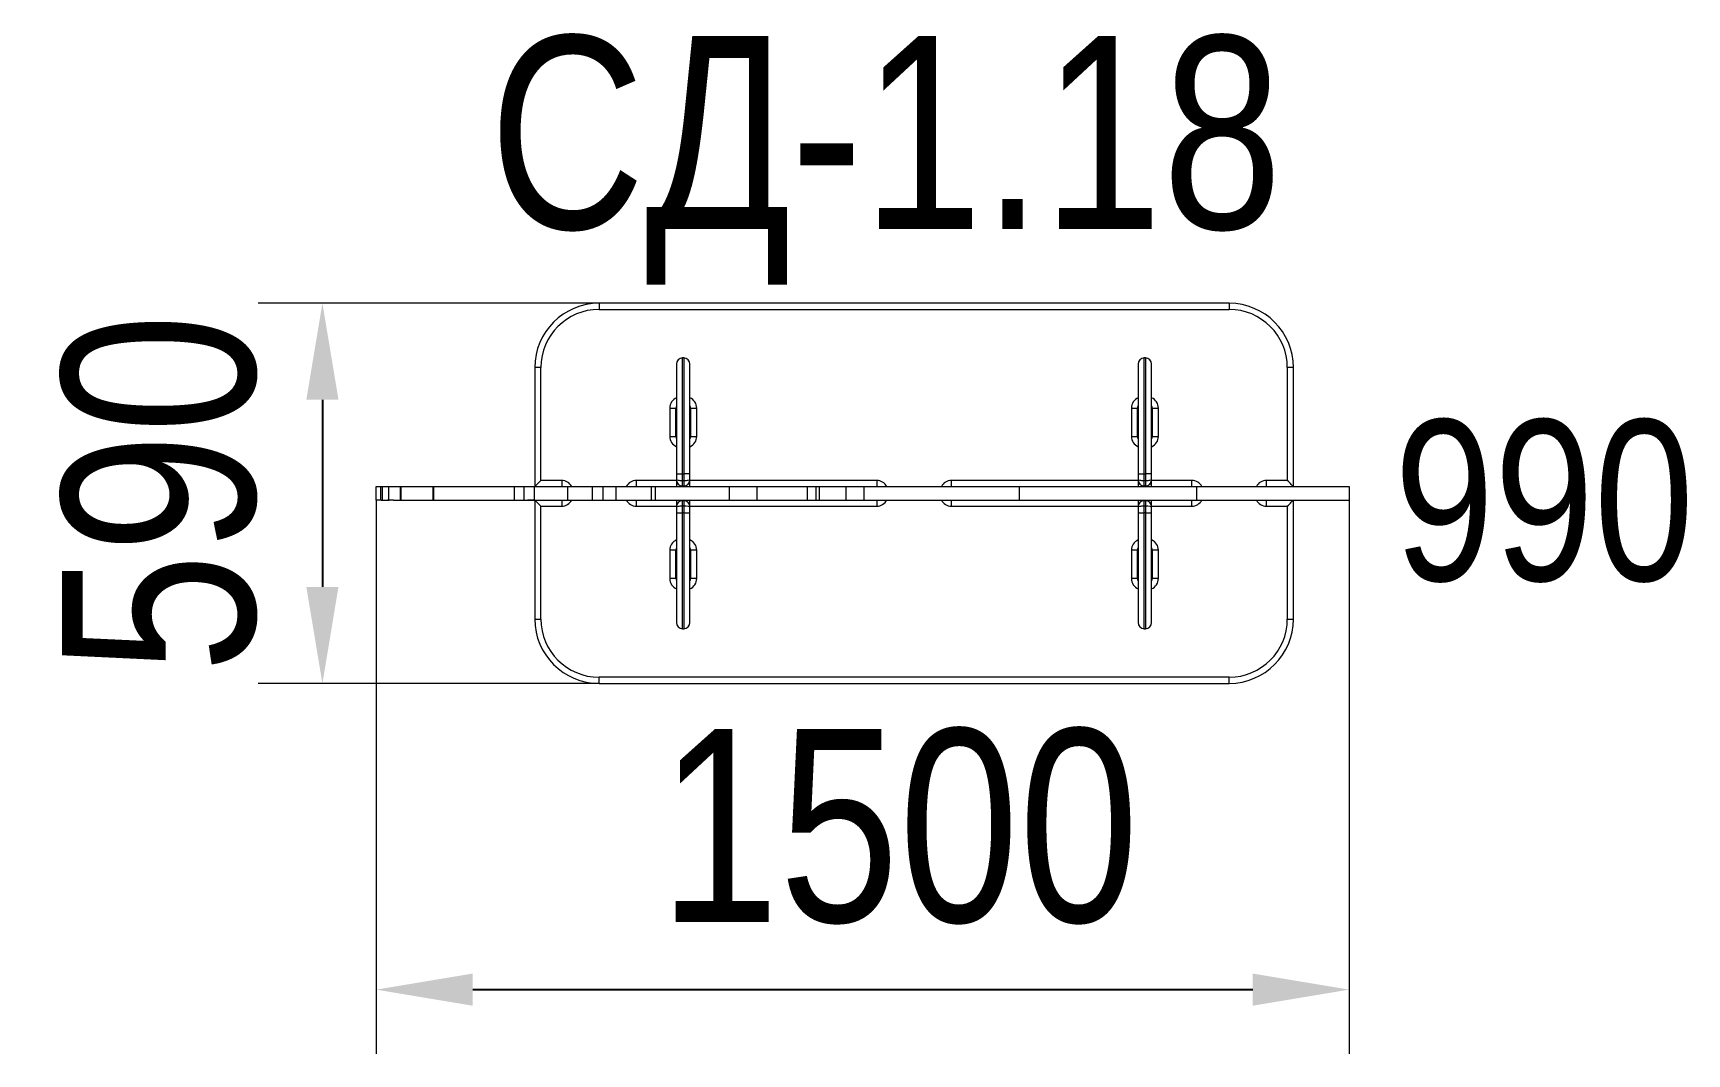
# Model space of a CAD drawing. Header units: millimetres. Extents: x -1347 to 1225, y -841 to 746.
import ezdxf

# ---------------------------------------------------------------- set-up
doc = ezdxf.new("R2010")
doc.units = ezdxf.units.MM
for name, color, linetype in [('DIKOM_АРТИКУЛ', 7, 'Continuous'), ('DIKOM_ОБЪЕКТ', 7, 'Continuous'), ('DIKOM_РАЗМЕР_ОБЪЕКТА', 7, 'Continuous')]:
    doc.layers.add(name, color=color, linetype=linetype)
doc.styles.add('style1', font='arialbd.ttf', dxfattribs={"width": 0.8})
doc.dimstyles.new('1-50', dxfattribs={"dimtxt": 300, "dimasz": 150, "dimexe": 100, "dimexo": 0, "dimgap": 100, "dimtad": 1, "dimtxsty": 'style1', "dimcen": 200, "dimclrd": 7, "dimclre": 7, "dimclrt": 7, "dimadec": 1, "dimazin": 2, "dimtfac": 1, "dimtmove": 0, "dimatfit": 2, "dimfxl": 0, "dimlwd": 25, "dimlwe": 18, "dimarcsym": 0})

# ---------------------------------------------------------------- blocks, each defined once
blk = doc.blocks.new('*D1')
at = {"layer": 'Defpoints', "color": 0, "transparency": 16777216}
for p in [(699.9, 30.5), (-813.3, 20.1), (699.9, -741.3)]:
    blk.add_point(p, dxfattribs=at)
at = {"layer": 'DIKOM_РАЗМЕР_ОБЪЕКТА', "color": 7, "lineweight": 18, "transparency": 16777216}
for p, q in [((699.9, 30.5), (699.9, -841.3)), ((-813.3, 20.1), (-813.3, -841.3))]:
    blk.add_line(p, q, dxfattribs=at)
at = {"layer": 'DIKOM_РАЗМЕР_ОБЪЕКТА', "color": 7, "lineweight": 25, "transparency": 16777216}
blk.add_line((-663.3, -741.3), (549.9, -741.3), dxfattribs=at)
at = {"layer": 'DIKOM_РАЗМЕР_ОБЪЕКТА', "color": 7, "transparency": 16777216}
for points in [[(-663.3, -716.3), (-663.3, -766.3), (-813.3, -741.3)], [(549.9, -716.3), (549.9, -766.3), (699.9, -741.3)]]:
    blk.add_solid(points, dxfattribs=at)
at = {"layer": 'DIKOM_РАЗМЕР_ОБЪЕКТА', "color": 7, "lineweight": 15, "transparency": 16777216, "insert": (-0.3, -488.1), "char_height": 300, "attachment_point": 5, "style": 'style1'}
blk.add_mtext('{\\fArial|b0|i0|c204|p34;1500}', dxfattribs=at)
blk = doc.blocks.new('*D0')
at = {"layer": 'Defpoints', "color": 0, "transparency": 16777216}
for p in [(-430.4, 326), (-897, -265), (-466.8, -265)]:
    blk.add_point(p, dxfattribs=at)
at = {"layer": 'DIKOM_РАЗМЕР_ОБЪЕКТА', "color": 7, "lineweight": 18, "transparency": 16777216}
for p, q in [((-430.4, 326), (-997, 326)), ((-466.8, -265), (-997, -265))]:
    blk.add_line(p, q, dxfattribs=at)
at = {"layer": 'DIKOM_РАЗМЕР_ОБЪЕКТА', "color": 7, "lineweight": 25, "transparency": 16777216}
blk.add_line((-897, 176), (-897, -115), dxfattribs=at)
at = {"layer": 'DIKOM_РАЗМЕР_ОБЪЕКТА', "color": 7, "transparency": 16777216}
for points in [[(-922, 176), (-872, 176), (-897, 326)], [(-922, -115), (-872, -115), (-897, -265)]]:
    blk.add_solid(points, dxfattribs=at)
at = {"layer": 'DIKOM_РАЗМЕР_ОБЪЕКТА', "color": 7, "lineweight": 15, "transparency": 16777216, "insert": (-1150.1, 30.5), "char_height": 300, "attachment_point": 5, "rotation": 90, "style": 'style1'}
blk.add_mtext('{\\fArial|b0|i0|c204|p34;590}', dxfattribs=at)

msp = doc.modelspace()

# ---------------------------------------------------------------- linework, layer by layer
at = {"layer": 'DIKOM_ОБЪЕКТ', "color": 7, "linetype": 'Continuous', "lineweight": 15}
for p, q in [((513.189, 326), (-466.811, 326)), ((-466.811, 326), (-466.811, 316.5)), ((-466.811, 316.5), (513.189, 316.5)), ((513.189, 326), (513.189, 316.5)), ((-346.311, 231.5), (-346.311, 61)), ((-334.811, 241), (-336.811, 241)), ((-336.811, 61), (-336.811, 241)), ((-334.811, 241), (-334.811, 61)), ((-325.311, 61), (-325.311, 231.5)), ((371.689, 231.5), (371.689, 61)), ((381.189, 61), (381.189, 241)), ((383.189, 241), (381.189, 241)), ((383.189, 241), (383.189, 61)), ((392.689, 61), (392.689, 231.5)), ((-557.311, 226), (-566.811, 226)), ((-566.811, 226), (-566.811, 41)), ((-557.311, 50.5), (-557.311, 226)), ((613.189, 226), (603.689, 226)), ((603.689, 226), (603.689, 50.5)), ((613.189, 41), (613.189, 226)), ((-356.811, 163), (-356.811, 119)), ((-356.811, 163), (-347.311, 163)), ((-347.311, 119), (-347.311, 163)), ((-324.311, 163), (-314.811, 163)), ((-324.311, 163), (-324.311, 119)), ((-314.811, 119), (-314.811, 163)), ((361.189, 163), (361.189, 119)), ((361.189, 163), (370.689, 163)), ((370.689, 119), (370.689, 163)), ((393.689, 163), (403.189, 163)), ((393.689, 163), (393.689, 119)), ((403.189, 119), (403.189, 163)), ((-356.811, 119), (-347.311, 119)), ((-324.311, 119), (-314.811, 119)), ((361.189, 119), (370.689, 119)), ((393.689, 119), (403.189, 119)), ((-346.311, 61), (-336.811, 61)), ((-346.311, 61), (-346.311, 51.5)), ((-346.311, 51.5), (-346.311, 41)), ((-336.811, 61), (-334.811, 61)), ((-336.811, 50), (-336.811, 61)), ((-325.311, 61), (-334.811, 61)), ((-334.811, 61), (-334.811, 50)), ((-325.311, 51.5), (-325.311, 61)), ((-325.311, 41), (-325.311, 51.5)), ((371.689, 61), (381.189, 61)), ((371.689, 61), (371.689, 51.5)), ((371.689, 51.5), (371.689, 41)), ((381.189, 61), (383.189, 61)), ((381.189, 50), (381.189, 61)), ((392.689, 61), (383.189, 61)), ((383.189, 61), (383.189, 50)), ((392.689, 51.5), (392.689, 61)), ((392.689, 41), (392.689, 51.5)), ((-813.317, 20.1), (-813.317, 41)), ((-813.317, 41), (-806.249, 41)), ((-806.249, 20.1), (-806.249, 41)), ((-806.249, 41), (-803.957, 41)), ((-803.957, 41), (-803.957, 20)), ((-803.957, 41), (-793.614, 41)), ((-793.614, 20.1), (-793.614, 41)), ((-793.614, 41), (-775.758, 41)), ((-775.758, 20.1), (-775.758, 41)), ((-775.758, 41), (-775.116, 41)), ((-775.116, 41), (-775.116, 20)), ((-775.116, 41), (-724.88, 41)), ((-724.88, 20.1), (-724.88, 41)), ((-724.88, 41), (-724.388, 41)), ((-724.388, 41), (-724.388, 20.1)), ((-724.388, 41), (-598.833, 41)), ((-598.833, 41), (-598.833, 20)), ((-598.833, 41), (-583.944, 41)), ((-583.944, 41), (-583.944, 20)), ((-583.944, 41), (-567.563, 41)), ((-567.563, 41), (-567.563, 20.1)), ((-567.563, 41), (-515.989, 41)), ((-524.811, 50.5), (-557.311, 50.5)), ((-524.811, 50.5), (-524.811, 41)), ((-515.989, 41), (-515.989, 20)), ((-515.989, 41), (-477.54, 41)), ((-477.54, 41), (-477.54, 20)), ((-477.54, 41), (-461.106, 41)), ((-461.106, 41), (-461.106, 20)), ((-461.106, 41), (-440.667, 41)), ((-440.667, 41), (-440.667, 20)), ((-440.667, 41), (-385.951, 41)), ((-408.811, 50.5), (-408.811, 41)), ((-346.311, 50.5), (-408.811, 50.5)), ((-385.951, 41), (-385.951, 20)), ((-385.951, 41), (-379.295, 41)), ((-379.295, 41), (-379.295, 20)), ((-379.295, 41), (-264.558, 41)), ((-334.811, 50), (-336.811, 50)), ((-336.811, 42), (-336.811, 50)), ((-336.811, 42), (-334.811, 42)), ((-336.811, 41), (-336.811, 42)), ((-334.811, 50), (-334.811, 42)), ((-334.811, 42), (-334.811, 41)), ((-34.811, 50.5), (-325.311, 50.5)), ((-264.558, 41), (-264.558, 20)), ((-264.558, 41), (-221.355, 41)), ((-221.355, 41), (-221.355, 20)), ((-221.355, 41), (-142.898, 41)), ((-142.898, 41), (-142.898, 20)), ((-142.898, 41), (-129.732, 41)), ((-129.732, 41), (-129.732, 20)), ((-129.732, 41), (-124.229, 41)), ((-124.229, 41), (-124.229, 20)), ((-124.229, 41), (-82.803, 41)), ((-82.803, 41), (-82.803, 20)), ((-82.803, 41), (-54.82, 41)), ((-54.82, 41), (-54.82, 20)), ((-54.82, 41), (186.489, 41)), ((-34.811, 50.5), (-34.811, 41)), ((81.189, 41), (81.189, 50.5)), ((371.689, 50.5), (81.189, 50.5)), ((186.489, 41), (186.489, 20)), ((186.489, 41), (462.298, 41)), ((383.189, 50), (381.189, 50)), ((381.189, 42), (381.189, 50)), ((381.189, 42), (383.189, 42)), ((381.189, 41), (381.189, 42)), ((383.189, 50), (383.189, 42)), ((383.189, 42), (383.189, 41)), ((455.189, 50.5), (392.689, 50.5)), ((455.189, 41), (455.189, 50.5)), ((462.298, 41), (462.298, 20)), ((462.298, 41), (699.927, 41)), ((603.689, 50.5), (571.189, 50.5)), ((571.189, 41), (571.189, 50.5)), ((699.927, 41), (699.927, 20)), ((-806.249, 20.1), (-813.317, 20.1)), ((-805.387, 20.1), (-806.249, 20.1)), ((-805.387, 20.1), (-805.387, 20)), ((-805.387, 20), (-803.957, 20)), ((-803.957, 20), (-795.714, 20)), ((-795.714, 20), (-795.714, 20.1)), ((-793.614, 20.1), (-795.714, 20.1)), ((-795.714, 20), (-793.064, 20)), ((-786.448, 20.1), (-793.614, 20.1)), ((-793.064, 20), (-793.064, 20.1)), ((-793.062, 20), (-793.064, 20)), ((-793.062, 20.1), (-793.062, 20)), ((-786.448, 20.1), (-786.448, 20)), ((-786.448, 20), (-775.225, 20)), ((-775.225, 20.1), (-775.758, 20.1)), ((-775.225, 20.1), (-775.225, 20)), ((-775.225, 20), (-775.116, 20)), ((-775.116, 20), (-724.311, 20)), ((-724.388, 20.1), (-724.88, 20.1)), ((-724.311, 20.1), (-724.388, 20.1)), ((-724.311, 20.1), (-724.311, 20)), ((-724.311, 20), (-598.833, 20)), ((-598.833, 20), (-583.944, 20)), ((-583.944, 20), (-577.845, 20)), ((-577.845, 20), (-577.845, 20.1)), ((-567.563, 20.1), (-577.845, 20.1)), ((-577.845, 20), (-566.45, 20)), ((-566.45, 20.1), (-567.563, 20.1)), ((-566.811, 20), (-566.811, -165)), ((-566.45, 20.1), (-566.45, 20)), ((-566.45, 20), (-515.989, 20)), ((-557.311, 10.5), (-524.811, 10.5)), ((-557.311, -165), (-557.311, 10.5)), ((-524.811, 20), (-524.811, 10.5)), ((-515.989, 20), (-477.54, 20)), ((-477.54, 20), (-461.106, 20)), ((-461.106, 20), (-440.667, 20)), ((-440.667, 20), (-385.951, 20)), ((-408.811, 20), (-408.811, 10.5)), ((-408.811, 10.5), (-346.311, 10.5)), ((-385.998, 20), (-379.295, 20)), ((-379.295, 20), (-264.558, 20)), ((-346.311, 20), (-346.311, 9.5)), ((-346.311, 9.5), (-346.311, 0)), ((-336.811, 19), (-336.811, 20)), ((-336.811, 11), (-336.811, 19)), ((-334.811, 19), (-336.811, 19)), ((-336.811, 11), (-334.811, 11)), ((-336.811, 0), (-336.811, 11)), ((-334.811, 20), (-334.811, 19)), ((-334.811, 19), (-334.811, 11)), ((-334.811, 11), (-334.811, 0)), ((-325.311, 9.5), (-325.311, 20)), ((-325.311, 10.5), (-34.811, 10.5)), ((-325.311, 0), (-325.311, 9.5)), ((-264.558, 20), (-221.355, 20)), ((-221.381, 20), (-142.898, 20)), ((-142.898, 20), (-129.732, 20)), ((-129.732, 20), (-124.229, 20)), ((-124.255, 20), (-82.803, 20)), ((-82.803, 20), (-54.82, 20)), ((-54.82, 20), (186.489, 20)), ((-34.811, 20), (-34.811, 10.5)), ((81.189, 10.5), (81.189, 20)), ((81.189, 10.5), (371.689, 10.5)), ((186.489, 20), (462.298, 20)), ((371.689, 20), (371.689, 9.5)), ((371.689, 9.5), (371.689, 0)), ((381.189, 19), (381.189, 20)), ((383.189, 19), (381.189, 19)), ((381.189, 11), (381.189, 19)), ((381.189, 11), (383.189, 11)), ((381.189, 0), (381.189, 11)), ((383.189, 20), (383.189, 19)), ((383.189, 19), (383.189, 11)), ((383.189, 11), (383.189, 0)), ((392.689, 9.5), (392.689, 20)), ((392.689, 10.5), (455.189, 10.5)), ((392.689, 0), (392.689, 9.5)), ((455.189, 10.5), (455.189, 20)), ((462.298, 20), (699.927, 20)), ((571.189, 10.5), (571.189, 20)), ((571.189, 10.5), (603.689, 10.5)), ((603.689, 10.5), (603.689, -165)), ((613.189, -165), (613.189, 20)), ((-346.311, 0), (-346.311, -170.5)), ((-346.311, 0), (-336.811, 0)), ((-334.811, 0), (-336.811, 0)), ((-336.811, -180), (-336.811, 0)), ((-334.811, 0), (-325.311, 0)), ((-334.811, 0), (-334.811, -180)), ((-325.311, -170.5), (-325.311, 0)), ((371.689, 0), (381.189, 0)), ((371.689, 0), (371.689, -170.5)), ((383.189, 0), (381.189, 0)), ((381.189, -180), (381.189, 0)), ((383.189, 0), (392.689, 0)), ((383.189, 0), (383.189, -180)), ((392.689, -170.5), (392.689, 0)), ((-356.811, -58), (-356.811, -102)), ((-347.311, -58), (-356.811, -58)), ((-347.311, -102), (-347.311, -58)), ((-314.811, -58), (-324.311, -58)), ((-324.311, -58), (-324.311, -102)), ((-314.811, -102), (-314.811, -58)), ((361.189, -58), (361.189, -102)), ((370.689, -58), (361.189, -58)), ((370.689, -102), (370.689, -58)), ((403.189, -58), (393.689, -58)), ((393.689, -58), (393.689, -102)), ((403.189, -102), (403.189, -58)), ((-347.311, -102), (-356.811, -102)), ((-314.811, -102), (-324.311, -102)), ((370.689, -102), (361.189, -102)), ((403.189, -102), (393.689, -102)), ((-566.811, -165), (-557.311, -165)), ((-336.811, -180), (-334.811, -180)), ((381.189, -180), (383.189, -180)), ((603.689, -165), (613.189, -165)), ((513.189, -255.5), (-466.811, -255.5)), ((-466.811, -265), (-466.811, -255.5)), ((513.189, -265), (513.189, -255.5)), ((-466.811, -265), (513.189, -265))]:
    msp.add_line(p, q, dxfattribs=at)
at = {"layer": 'DIKOM_ОБЪЕКТ', "color": 7, "linetype": 'Continuous', "lineweight": 15, "flags": 128}
for points in [[(-557.311, 50.5), (-558.961, 48.85), (-560.56, 47.251), (-562.061, 45.75), (-563.418, 44.394), (-564.589, 43.223), (-565.538, 42.273), (-566.238, 41.573), (-566.667, 41.144), (-566.811, 41)], [(613.189, 41), (613.044, 41.144), (612.616, 41.573), (611.916, 42.273), (610.966, 43.223), (609.795, 44.394), (608.439, 45.75), (606.938, 47.251), (605.338, 48.85), (603.689, 50.5)], [(-566.811, 20), (-566.667, 19.856), (-566.238, 19.427), (-565.538, 18.727), (-564.589, 17.777), (-563.418, 16.606), (-562.061, 15.25), (-560.56, 13.749), (-558.961, 12.15), (-557.311, 10.5)], [(603.689, 10.5), (605.338, 12.15), (606.938, 13.749), (608.439, 15.25), (609.795, 16.606), (610.966, 17.777), (611.916, 18.727), (612.616, 19.427), (613.044, 19.856), (613.189, 20)]]:
    msp.add_lwpolyline(points, dxfattribs=at)
at = {"layer": 'DIKOM_ОБЪЕКТ', "color": 7, "linetype": 'Continuous', "lineweight": 15}
for centre, radius, start, end in [((-466.811, 226), 100, 90, 180), ((-466.811, 226), 90.5, 90, 180), ((513.189, 226), 100, 0, 90), ((513.189, 226), 90.5, 0, 90), ((-336.811, 231.5), 9.5, 90, 180), ((-334.811, 231.5), 9.5, 0, 90), ((381.189, 231.5), 9.5, 90, 180), ((383.189, 231.5), 9.5, 0, 90), ((-339.311, 163), 17.5, 113.578178, 180), ((-339.311, 163), 8, 151.044976, 180), ((-332.311, 163), 17.5, 0, 66.421822), ((-332.311, 163), 8, 0, 28.955024), ((378.689, 163), 17.5, 113.578178, 180), ((378.689, 163), 8, 151.044976, 180), ((385.689, 163), 17.5, 0, 66.421822), ((385.689, 163), 8, 0, 28.955024), ((-339.311, 119), 17.5, 180, 246.421822), ((-339.311, 119), 8, 180, 208.955024), ((-332.311, 119), 8, 331.044976, 0), ((-332.311, 119), 17.5, 293.578178, 0), ((378.689, 119), 17.5, 180, 246.421822), ((378.689, 119), 8, 180, 208.955024), ((385.689, 119), 8, 331.044976, 0), ((385.689, 119), 17.5, 293.578178, 0), ((-336.811, 51.5), 9.5, 180, 270), ((-334.811, 51.5), 9.5, 270, 0), ((381.189, 51.5), 9.5, 180, 270), ((383.189, 51.5), 9.5, 270, 0), ((-524.811, 33), 17.5, 27.202894, 90), ((-408.811, 33), 17.5, 90, 152.797106), ((-34.811, 33), 17.5, 27.202894, 90), ((81.189, 33), 17.5, 90, 152.797106), ((455.189, 33), 17.5, 27.202894, 90), ((571.189, 33), 17.5, 90, 152.797106), ((-524.811, 28), 17.5, 270, 332.797106), ((-408.811, 28), 17.5, 207.202894, 270), ((-336.811, 9.5), 9.5, 90, 180), ((-334.811, 9.5), 9.5, 0, 90), ((-34.811, 28), 17.5, 270, 332.797106), ((81.189, 28), 17.5, 207.202894, 270), ((381.189, 9.5), 9.5, 90, 180), ((383.189, 9.5), 9.5, 0, 90), ((455.189, 28), 17.5, 270, 332.797106), ((571.189, 28), 17.5, 207.202894, 270), ((-339.311, -58), 17.5, 113.578178, 180), ((-332.311, -58), 17.5, 0, 66.421822), ((378.689, -58), 17.5, 113.578178, 180), ((385.689, -58), 17.5, 0, 66.421822), ((-339.311, -58), 8, 151.044976, 180), ((-332.311, -58), 8, 0, 28.955024), ((378.689, -58), 8, 151.044976, 180), ((385.689, -58), 8, 0, 28.955024), ((-339.311, -102), 17.5, 180, 246.421822), ((-339.311, -102), 8, 180, 208.955024), ((-332.311, -102), 8, 331.044976, 0), ((-332.311, -102), 17.5, 293.578178, 0), ((378.689, -102), 17.5, 180, 246.421822), ((378.689, -102), 8, 180, 208.955024), ((385.689, -102), 8, 331.044976, 0), ((385.689, -102), 17.5, 293.578178, 0), ((-466.811, -165), 100, 180, 270), ((-466.811, -165), 90.5, 180, 270), ((-336.811, -170.5), 9.5, 180, 270), ((-334.811, -170.5), 9.5, 270, 0), ((381.189, -170.5), 9.5, 180, 270), ((383.189, -170.5), 9.5, 270, 0), ((513.189, -165), 90.5, 270, 0), ((513.189, -165), 100, 270, 0)]:
    msp.add_arc(centre, radius, start, end, dxfattribs=at)
at = {"layer": 'DIKOM_ОБЪЕКТ', "color": 7, "linetype": 'Continuous', "lineweight": 15, "extrusion": (0, 0, -1)}
for centre, start_param, end_param in [((-336.811, 51.5), 4.71238898, 6.28318531), ((-334.811, 51.5), 3.14159265, 4.71238898), ((381.189, 51.5), 4.71238898, 6.28318531), ((383.189, 51.5), 3.14159265, 4.71238898), ((-336.811, 9.5), 0, 1.57079633), ((-334.811, 9.5), 1.57079633, 3.14159265), ((381.189, 9.5), 0, 1.57079633), ((383.189, 9.5), 1.57079633, 3.14159265)]:
    msp.add_ellipse(centre, major_axis=(-9.5, 0), ratio=0.15789474, start_param=start_param, end_param=end_param, dxfattribs=at)

# ---------------------------------------------------------------- texts
at = {"layer": 'DIKOM_АРТИКУЛ', "insert": (-637.506, 741.737), "char_height": 300, "width": 1837.67521, "attachment_point": 1, "style": 'style1'}
msp.add_mtext('{\\fArial|b0|i0|c204|p34;СД-1.18}', dxfattribs=at)
at = {"layer": 'DIKOM_РАЗМЕР_ОБЪЕКТА', "lineweight": 15, "insert": (769.994, 144.737), "char_height": 250, "width": 5405.47657, "attachment_point": 1, "style": 'style1'}
msp.add_mtext('{\\fArial|b0|i0|c204|p34;990}', dxfattribs=at)

# ---------------------------------------------------------------- dimensions: what is measured, and where the dimension line sits
at = {"layer": 'DIKOM_РАЗМЕР_ОБЪЕКТА', "lineweight": 15}
dim = msp.add_linear_dim(base=(-896.968, -265), p1=(-430.442, 326), p2=(-466.811, -265), angle=90, text='{\\fArial|b0|i0|c204|p34;590}', dimstyle='1-50', dxfattribs=at)
dim.commit()
dim.dimension.update_dxf_attribs({"geometry": '*D0', "text_midpoint": (-896.968, 30.5), "dimtype": 160})
dim = msp.add_linear_dim(base=(699.927, -741.263), p1=(-813.317, 20.1), p2=(699.927, 30.5), text='{\\fArial|b0|i0|c204|p34;1500}', dimstyle='1-50', dxfattribs=at)
dim.commit()
dim.dimension.update_dxf_attribs({"geometry": '*D1', "text_midpoint": (-0.271, -741.263), "dimtype": 160})

doc.saveas('drawing.dxf')
